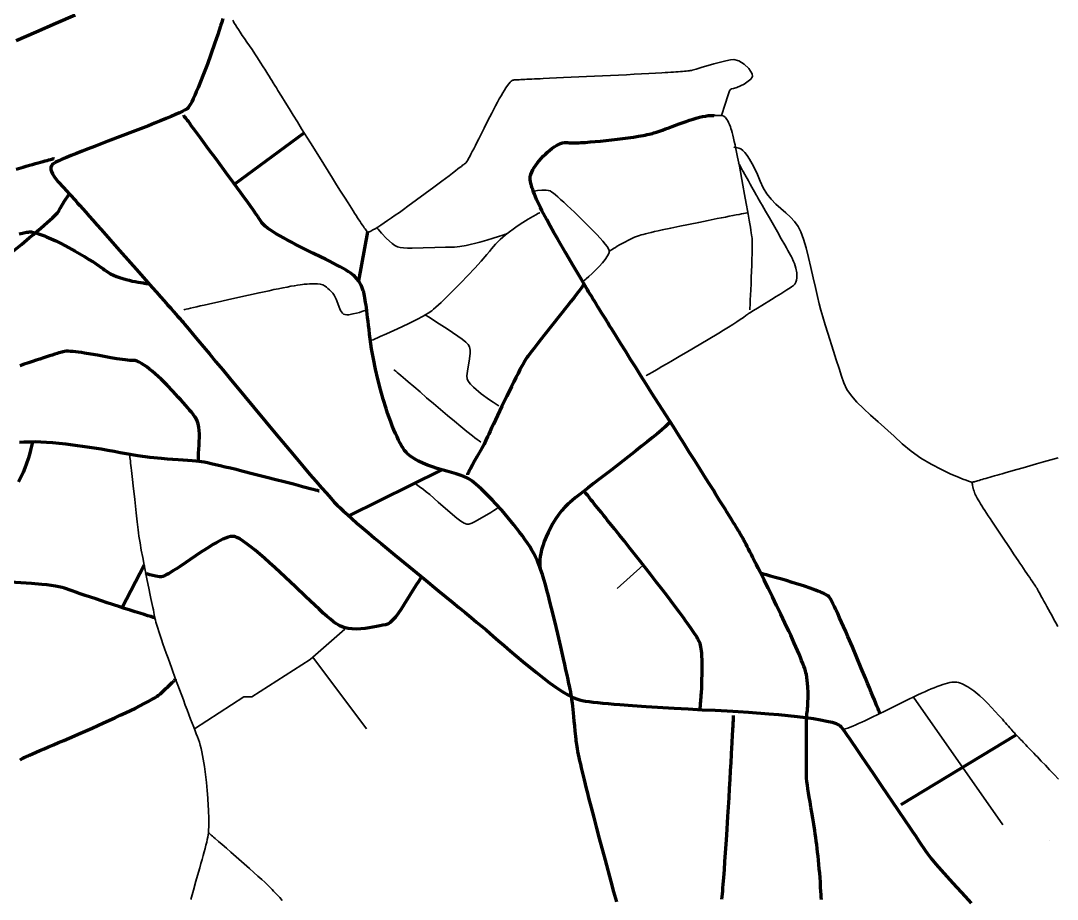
# Model space of a CAD drawing. Header units: inches. Extents: x 23 to 178, y 8 to 179.
# Drawn here: x 52.86 to 74.72, y 132.98 to 151.51 of the extents above; entities that cross this region are included whole.
import ezdxf

# ---------------------------------------------------------------- set-up
doc = ezdxf.new("R2010")
doc.units = ezdxf.units.IN
doc.header["$MEASUREMENT"] = 0
for name, color, linetype in [('Routes 2', 7, 'Continuous'), ('Routes 3', 7, 'Continuous'), ('Routes 4', 7, 'Continuous')]:
    doc.layers.add(name, color=color, linetype=linetype)

msp = doc.modelspace()

# ---------------------------------------------------------------- linework, layer by layer
at = {"layer": 'Routes 2', "color": 7, "lineweight": 106, "true_color": 0xffffff}
for points in [[(52.763, 151.092), (53.181, 151.28), (53.599, 151.463), (54.008, 151.635)], [(57.122, 151.558), (57.1, 151.484), (57.075, 151.403), (57.046, 151.315), (57.016, 151.221), (56.948, 151.021), (56.795, 150.597), (56.715, 150.387), (56.636, 150.19), (56.599, 150.099), (56.562, 150.013), (56.527, 149.934), (56.494, 149.863), (56.464, 149.801), (56.436, 149.749), (56.411, 149.707), (56.389, 149.677), (56.367, 149.656), (56.33, 149.632), (56.276, 149.603), (56.207, 149.57), (56.125, 149.533), (56.03, 149.491), (55.923, 149.447), (55.808, 149.4), (55.683, 149.35), (55.552, 149.298), (55.274, 149.191), (54.694, 148.968), (54.413, 148.86), (54.279, 148.809), (54.152, 148.759), (54.033, 148.712), (53.923, 148.667), (53.824, 148.626), (53.736, 148.589), (53.662, 148.556), (53.602, 148.527), (53.558, 148.503), (53.532, 148.484), (53.508, 148.451), (53.496, 148.415), (53.497, 148.374), (53.509, 148.329), (53.531, 148.281), (53.563, 148.229), (53.602, 148.174), (53.648, 148.116), (53.758, 147.991), (53.884, 147.856), (54.018, 147.712), (54.058, 147.667), (54.108, 147.612), (54.166, 147.547), (54.231, 147.474), (54.304, 147.392), (54.382, 147.304), (54.466, 147.209), (54.555, 147.108), (54.744, 146.894), (54.943, 146.669), (55.347, 146.21), (55.541, 145.989), (55.634, 145.884), (55.722, 145.784), (55.806, 145.689), (55.884, 145.601), (55.956, 145.519), (56.022, 145.446), (56.079, 145.381), (56.128, 145.326), (56.168, 145.282), (56.202, 145.243), (56.225, 145.218), (56.251, 145.187), (56.282, 145.152), (56.316, 145.111), (56.396, 145.016), (56.489, 144.904), (56.595, 144.777), (56.713, 144.636), (56.84, 144.483), (56.975, 144.319), (57.119, 144.147), (57.268, 143.966), (57.58, 143.59), (58.223, 142.816), (58.381, 142.628), (58.534, 142.445), (58.682, 142.269), (58.824, 142.101), (58.959, 141.943), (59.084, 141.797), (59.2, 141.663), (59.304, 141.545), (59.395, 141.442), (59.472, 141.358), (59.505, 141.323), (59.534, 141.293), (59.592, 141.237), (59.663, 141.17), (59.747, 141.094), (59.843, 141.01), (59.949, 140.917), (60.065, 140.818), (60.19, 140.712), (60.322, 140.601), (60.46, 140.485), (60.752, 140.242), (61.057, 139.991), (61.365, 139.737), (61.669, 139.488), (61.961, 139.249), (62.099, 139.136), (62.23, 139.028), (62.355, 138.926), (62.47, 138.83), (62.576, 138.742), (62.671, 138.663), (62.754, 138.593), (62.825, 138.532), (62.936, 138.435), (63.052, 138.333), (63.178, 138.224), (63.448, 137.994), (63.732, 137.763), (63.874, 137.652), (64.013, 137.548), (64.148, 137.452), (64.276, 137.367), (64.395, 137.295), (64.504, 137.239), (64.6, 137.2), (64.645, 137.187), (64.7, 137.175), (64.767, 137.163), (64.845, 137.152), (64.932, 137.14), (65.029, 137.129), (65.134, 137.118), (65.247, 137.108), (65.367, 137.097), (65.493, 137.087), (65.761, 137.067), (66.045, 137.048), (66.639, 137.013), (66.937, 136.997), (67.226, 136.981), (67.503, 136.967), (67.759, 136.953), (67.879, 136.947), (67.991, 136.94), (68.206, 136.927), (68.632, 136.896), (68.839, 136.878), (69.039, 136.859), (69.229, 136.838), (69.409, 136.816), (69.574, 136.792), (69.724, 136.767), (69.856, 136.741), (69.967, 136.714), (70.055, 136.686), (70.09, 136.671), (70.119, 136.657), (70.14, 136.642), (70.155, 136.626), (70.174, 136.601), (70.202, 136.562), (70.238, 136.511), (70.282, 136.447), (70.334, 136.373), (70.392, 136.288), (70.455, 136.195), (70.524, 136.094), (70.598, 135.986), (70.675, 135.872), (70.839, 135.63), (71.01, 135.377), (71.354, 134.869), (71.516, 134.629), (71.593, 134.516), (71.665, 134.41), (71.732, 134.31), (71.794, 134.219), (71.85, 134.136), (71.899, 134.064), (71.941, 134.003), (71.976, 133.952), (72.058, 133.844), (72.155, 133.725), (72.266, 133.597), (72.387, 133.463), (72.514, 133.324), (72.774, 133.041), (72.901, 132.903)], [(67.886, 136.855), (67.886, 136.852), (67.885, 136.842), (67.885, 136.827), (67.884, 136.807), (67.882, 136.78), (67.88, 136.749), (67.879, 136.712), (67.876, 136.671), (67.874, 136.625), (67.871, 136.574), (67.868, 136.519), (67.865, 136.461), (67.862, 136.398), (67.858, 136.331), (67.854, 136.261), (67.85, 136.188), (67.841, 136.032), (67.832, 135.866), (67.822, 135.69), (67.812, 135.507), (67.801, 135.317), (67.789, 135.124), (67.765, 134.729), (67.741, 134.337), (67.728, 134.145), (67.716, 133.958), (67.703, 133.778), (67.691, 133.606), (67.679, 133.444), (67.667, 133.293), (67.661, 133.223), (67.655, 133.156), (67.65, 133.092), (67.644, 133.033), (67.639, 132.977)]]:
    msp.add_lwpolyline(points, dxfattribs=at)
at = {"layer": 'Routes 3', "color": 7, "lineweight": 70, "true_color": 0xffffff}
for points in [[(65.427, 132.926), (65.369, 133.14), (65.31, 133.36), (65.188, 133.81), (65.067, 134.262), (65.007, 134.485), (64.95, 134.704), (64.895, 134.916), (64.842, 135.121), (64.817, 135.22), (64.792, 135.317), (64.769, 135.41), (64.746, 135.501), (64.725, 135.589), (64.705, 135.673), (64.686, 135.754), (64.668, 135.831), (64.651, 135.904), (64.636, 135.973), (64.623, 136.038), (64.61, 136.098), (64.6, 136.153), (64.591, 136.203), (64.584, 136.248), (64.578, 136.288), (64.574, 136.322), (64.571, 136.353), (64.565, 136.414), (64.554, 136.531), (64.543, 136.64), (64.533, 136.74), (64.524, 136.831), (64.515, 136.914), (64.507, 136.988), (64.5, 137.053), (64.494, 137.11), (64.488, 137.157), (64.484, 137.195), (64.481, 137.223), (64.478, 137.242), (64.477, 137.251), (64.477, 137.252), (64.476, 137.255), (64.475, 137.262), (64.473, 137.273), (64.47, 137.288), (64.466, 137.306), (64.461, 137.328), (64.456, 137.354), (64.45, 137.382), (64.443, 137.414), (64.436, 137.449), (64.428, 137.486), (64.419, 137.527), (64.4, 137.615), (64.379, 137.713), (64.356, 137.819), (64.331, 137.933), (64.304, 138.053), (64.276, 138.179), (64.247, 138.309), (64.185, 138.578), (64.12, 138.851), (64.054, 139.122), (64.02, 139.253), (63.987, 139.381), (63.954, 139.504), (63.922, 139.62), (63.89, 139.73), (63.86, 139.832), (63.83, 139.924), (63.815, 139.967), (63.801, 140.007), (63.788, 140.044), (63.774, 140.079), (63.747, 140.141), (63.715, 140.207), (63.679, 140.275), (63.638, 140.346), (63.593, 140.419), (63.544, 140.493), (63.492, 140.569), (63.437, 140.647), (63.379, 140.724), (63.258, 140.881), (63.131, 141.036), (63.001, 141.186), (62.872, 141.329), (62.808, 141.397), (62.745, 141.462), (62.684, 141.524), (62.625, 141.582), (62.568, 141.636), (62.514, 141.686), (62.463, 141.73), (62.415, 141.77), (62.371, 141.805), (62.331, 141.833), (62.296, 141.855), (62.265, 141.871), (62.234, 141.885), (62.2, 141.899), (62.124, 141.926), (62.039, 141.953), (61.946, 141.981), (61.848, 142.009), (61.643, 142.071), (61.54, 142.105), (61.438, 142.141), (61.339, 142.181), (61.246, 142.224), (61.16, 142.272), (61.12, 142.297), (61.083, 142.323), (61.048, 142.351), (61.016, 142.38), (60.986, 142.412), (60.955, 142.45), (60.924, 142.495), (60.892, 142.547), (60.859, 142.604), (60.827, 142.667), (60.794, 142.735), (60.76, 142.808), (60.727, 142.885), (60.694, 142.967), (60.661, 143.053), (60.629, 143.142), (60.596, 143.235), (60.565, 143.331), (60.503, 143.53), (60.444, 143.737), (60.39, 143.949), (60.34, 144.165), (60.296, 144.38), (60.258, 144.594), (60.227, 144.802), (60.215, 144.903), (60.204, 144.999), (60.193, 145.089), (60.183, 145.173), (60.174, 145.251), (60.165, 145.324), (60.157, 145.392), (60.148, 145.455), (60.14, 145.513), (60.132, 145.568), (60.124, 145.618), (60.116, 145.664), (60.108, 145.707), (60.1, 145.747), (60.091, 145.784), (60.082, 145.818), (60.062, 145.879), (60.039, 145.933), (60.013, 145.981), (59.982, 146.026), (59.947, 146.069), (59.906, 146.114), (59.883, 146.137), (59.855, 146.162), (59.819, 146.189), (59.774, 146.219), (59.722, 146.251), (59.662, 146.285), (59.596, 146.321), (59.525, 146.359), (59.449, 146.398), (59.368, 146.439), (59.284, 146.481), (59.198, 146.524), (59.018, 146.612), (58.655, 146.794), (58.567, 146.84), (58.482, 146.885), (58.4, 146.93), (58.322, 146.974), (58.249, 147.017), (58.181, 147.059), (58.119, 147.1), (58.064, 147.14), (58.016, 147.179), (57.977, 147.215), (57.946, 147.25), (57.923, 147.284), (57.909, 147.305), (57.894, 147.328), (57.876, 147.354), (57.856, 147.382), (57.835, 147.413), (57.811, 147.447), (57.786, 147.482), (57.76, 147.52), (57.702, 147.601), (57.639, 147.689), (57.571, 147.783), (57.499, 147.882), (57.424, 147.985), (57.346, 148.092), (57.185, 148.311), (57.022, 148.533), (56.942, 148.642), (56.863, 148.749), (56.787, 148.852), (56.713, 148.952), (56.643, 149.046), (56.578, 149.135), (56.518, 149.216), (56.463, 149.29), (56.438, 149.323), (56.415, 149.355), (56.394, 149.383), (56.374, 149.41), (56.356, 149.433), (56.341, 149.454), (56.328, 149.472), (56.316, 149.487), (56.308, 149.499), (56.301, 149.508), (56.297, 149.513), (56.296, 149.515)], [(69.748, 132.969), (69.742, 133.028), (69.738, 133.085), (69.733, 133.14), (69.727, 133.242), (69.721, 133.342), (69.714, 133.439), (69.707, 133.534), (69.699, 133.626), (69.691, 133.716), (69.682, 133.804), (69.673, 133.89), (69.664, 133.973), (69.655, 134.055), (69.645, 134.134), (69.635, 134.211), (69.625, 134.286), (69.615, 134.359), (69.605, 134.43), (69.584, 134.566), (69.564, 134.694), (69.543, 134.815), (69.524, 134.928), (69.506, 135.034), (69.488, 135.133), (69.473, 135.226), (69.459, 135.312), (69.448, 135.391), (69.439, 135.465), (69.432, 135.533), (69.429, 135.596), (69.429, 135.654), (69.429, 135.718), (69.429, 135.787), (69.429, 135.86), (69.429, 135.937), (69.429, 136.016), (69.429, 136.177), (69.429, 136.335), (69.429, 136.411), (69.429, 136.483), (69.429, 136.551), (69.429, 136.613), (69.429, 136.668), (69.429, 136.716), (69.429, 136.737), (69.429, 136.756), (69.429, 136.772), (69.429, 136.786), (69.429, 136.797), (69.429, 136.805), (69.429, 136.81), (69.429, 136.813), (69.429, 136.816), (69.431, 136.825), (69.433, 136.842), (69.436, 136.864), (69.439, 136.893), (69.443, 136.927), (69.447, 136.965), (69.45, 137.008), (69.454, 137.056), (69.457, 137.107), (69.46, 137.161), (69.461, 137.218), (69.462, 137.277), (69.462, 137.338), (69.457, 137.464), (69.446, 137.593), (69.438, 137.657), (69.427, 137.721), (69.418, 137.757), (69.406, 137.799), (69.391, 137.847), (69.373, 137.899), (69.351, 137.957), (69.327, 138.018), (69.301, 138.084), (69.272, 138.154), (69.241, 138.228), (69.207, 138.304), (69.172, 138.384), (69.135, 138.466), (69.097, 138.55), (69.057, 138.637), (68.974, 138.815), (68.888, 138.997), (68.799, 139.181), (68.71, 139.364), (68.621, 139.545), (68.535, 139.719), (68.492, 139.804), (68.451, 139.886), (68.411, 139.966), (68.373, 140.042), (68.335, 140.116), (68.3, 140.186), (68.266, 140.252), (68.235, 140.313), (68.205, 140.371), (68.178, 140.423), (68.154, 140.471), (68.132, 140.513), (68.113, 140.549), (68.104, 140.567), (68.092, 140.588), (68.078, 140.613), (68.062, 140.64), (68.044, 140.672), (68.024, 140.706), (68.001, 140.743), (67.977, 140.783), (67.951, 140.826), (67.923, 140.872), (67.893, 140.92), (67.862, 140.971), (67.829, 141.025), (67.794, 141.081), (67.758, 141.14), (67.72, 141.2), (67.681, 141.263), (67.64, 141.328), (67.598, 141.395), (67.555, 141.464), (67.511, 141.535), (67.465, 141.608), (67.37, 141.758), (67.272, 141.915), (67.17, 142.077), (67.065, 142.243), (66.957, 142.414), (66.847, 142.588), (66.735, 142.765), (66.621, 142.944), (66.393, 143.305), (66.164, 143.667), (66.051, 143.846), (65.939, 144.023), (65.829, 144.197), (65.721, 144.369), (65.616, 144.536), (65.514, 144.698), (65.415, 144.856), (65.321, 145.007), (65.275, 145.08), (65.231, 145.151), (65.188, 145.221), (65.146, 145.288), (65.105, 145.354), (65.066, 145.418), (65.028, 145.479), (64.992, 145.538), (64.957, 145.595), (64.924, 145.649), (64.893, 145.701), (64.863, 145.75), (64.835, 145.797), (64.809, 145.84), (64.785, 145.881), (64.763, 145.919), (64.683, 146.056), (64.602, 146.195), (64.519, 146.336), (64.35, 146.622), (64.184, 146.907), (64.103, 147.047), (64.026, 147.184), (63.952, 147.317), (63.883, 147.447), (63.851, 147.509), (63.82, 147.57), (63.791, 147.63), (63.763, 147.688), (63.738, 147.744), (63.714, 147.799), (63.692, 147.851), (63.672, 147.902), (63.655, 147.95), (63.64, 147.996), (63.627, 148.04), (63.617, 148.081), (63.61, 148.119), (63.605, 148.155), (63.603, 148.188), (63.605, 148.218), (63.609, 148.245), (63.616, 148.269), (63.636, 148.316), (63.661, 148.364), (63.689, 148.413), (63.722, 148.462), (63.757, 148.512), (63.795, 148.56), (63.836, 148.608), (63.879, 148.654), (63.923, 148.699), (63.969, 148.741), (64.015, 148.781), (64.062, 148.817), (64.109, 148.85), (64.155, 148.878), (64.2, 148.903), (64.244, 148.922), (64.287, 148.936), (64.327, 148.944), (64.365, 148.945), (64.401, 148.941), (64.423, 148.939), (64.449, 148.938), (64.478, 148.937), (64.511, 148.937), (64.546, 148.937), (64.585, 148.938), (64.626, 148.939), (64.67, 148.941), (64.716, 148.944), (64.764, 148.946), (64.866, 148.954), (64.975, 148.962), (65.088, 148.973), (65.205, 148.984), (65.441, 149.011), (65.558, 149.026), (65.672, 149.042), (65.782, 149.058), (65.886, 149.075), (65.936, 149.084), (65.983, 149.093), (66.028, 149.101), (66.071, 149.11), (66.111, 149.119), (66.148, 149.127), (66.182, 149.136), (66.213, 149.145), (66.269, 149.163), (66.329, 149.183), (66.392, 149.206), (66.458, 149.23), (66.527, 149.256), (66.599, 149.282), (66.744, 149.336), (66.892, 149.389), (66.964, 149.413), (67.036, 149.436), (67.105, 149.457), (67.172, 149.475), (67.236, 149.49), (67.297, 149.502), (67.353, 149.51), (67.404, 149.514), (67.451, 149.514), (67.472, 149.511), (67.491, 149.508)], [(57.364, 148.066), (58.836, 149.147)], [(52.766, 148.384), (52.908, 148.425), (52.977, 148.445), (53.043, 148.463), (53.107, 148.481), (53.167, 148.498), (53.225, 148.514), (53.279, 148.529), (53.33, 148.543), (53.376, 148.555), (53.418, 148.567), (53.455, 148.577), (53.488, 148.586), (53.515, 148.593), (53.537, 148.599), (53.553, 148.603), (53.562, 148.606), (53.566, 148.606)], [(52.697, 146.65), (52.875, 146.795), (53.047, 146.937), (53.129, 147.005), (53.208, 147.072), (53.282, 147.136), (53.352, 147.197), (53.416, 147.253), (53.475, 147.306), (53.526, 147.354), (53.57, 147.396), (53.606, 147.432), (53.634, 147.462), (53.652, 147.485), (53.661, 147.501), (53.696, 147.565), (53.778, 147.701), (53.818, 147.762), (53.836, 147.788), (53.851, 147.811), (53.864, 147.831), (53.874, 147.845), (53.88, 147.854), (53.882, 147.857)], [(52.826, 147.019), (52.862, 147.027), (52.895, 147.034), (52.927, 147.039), (52.956, 147.044), (52.983, 147.049), (53.007, 147.052), (53.028, 147.054), (53.047, 147.056), (53.063, 147.056), (53.076, 147.056), (53.103, 147.053), (53.133, 147.048), (53.165, 147.041), (53.2, 147.031), (53.237, 147.02), (53.276, 147.006), (53.317, 146.991), (53.36, 146.975), (53.405, 146.956), (53.451, 146.936), (53.498, 146.915), (53.596, 146.869), (53.698, 146.819), (53.801, 146.765), (54.007, 146.652), (54.108, 146.594), (54.206, 146.536), (54.298, 146.479), (54.385, 146.425), (54.426, 146.398), (54.464, 146.373), (54.501, 146.348), (54.535, 146.324), (54.566, 146.302), (54.595, 146.281), (54.621, 146.261), (54.644, 146.242), (54.696, 146.207), (54.752, 146.176), (54.813, 146.146), (54.877, 146.12), (54.943, 146.095), (55.011, 146.074), (55.079, 146.054), (55.146, 146.037), (55.212, 146.022), (55.275, 146.009), (55.334, 145.998), (55.389, 145.989), (55.438, 145.981), (55.46, 145.978), (55.48, 145.975), (55.498, 145.972), (55.515, 145.97), (55.529, 145.969), (55.541, 145.967), (55.55, 145.966), (55.557, 145.965), (55.561, 145.965), (55.563, 145.965)], [(60.172, 147.056), (59.981, 146.027)], [(64.744, 145.952), (64.742, 145.949), (64.737, 145.943), (64.728, 145.932), (64.716, 145.917), (64.684, 145.875), (64.641, 145.82), (64.588, 145.754), (64.527, 145.676), (64.46, 145.59), (64.387, 145.497), (64.229, 145.297), (64.065, 145.088), (63.905, 144.884), (63.83, 144.787), (63.76, 144.698), (63.696, 144.615), (63.639, 144.543), (63.591, 144.481), (63.553, 144.432), (63.539, 144.413), (63.527, 144.398), (63.509, 144.373), (63.486, 144.335), (63.458, 144.285), (63.424, 144.224), (63.387, 144.153), (63.346, 144.073), (63.302, 143.986), (63.255, 143.893), (63.207, 143.795), (63.107, 143.592), (63.007, 143.385), (62.912, 143.186), (62.868, 143.093), (62.827, 143.006), (62.79, 142.926), (62.756, 142.854), (62.728, 142.793), (62.705, 142.742), (62.67, 142.666), (62.629, 142.584), (62.582, 142.496), (62.48, 142.314), (62.43, 142.226), (62.384, 142.144), (62.343, 142.071), (62.31, 142.01), (62.298, 141.984), (62.288, 141.963), (62.282, 141.947), (62.279, 141.935)], [(56.607, 142.217), (56.611, 142.388), (56.62, 142.557), (56.624, 142.638), (56.626, 142.718), (56.626, 142.796), (56.622, 142.87), (56.613, 142.942), (56.598, 143.01), (56.577, 143.073), (56.549, 143.133), (56.532, 143.16), (56.512, 143.188), (56.487, 143.22), (56.457, 143.258), (56.421, 143.301), (56.381, 143.349), (56.336, 143.401), (56.288, 143.456), (56.237, 143.515), (56.182, 143.575), (56.066, 143.7), (55.944, 143.826), (55.819, 143.949), (55.757, 144.008), (55.695, 144.064), (55.634, 144.117), (55.574, 144.166), (55.517, 144.21), (55.462, 144.249), (55.409, 144.283), (55.36, 144.31), (55.314, 144.33), (55.273, 144.343), (55.236, 144.347), (55.2, 144.346), (55.159, 144.348), (55.113, 144.351), (55.063, 144.357), (55.008, 144.364), (54.95, 144.372), (54.888, 144.382), (54.758, 144.404), (54.62, 144.429), (54.48, 144.455), (54.34, 144.48), (54.204, 144.503), (54.14, 144.513), (54.077, 144.521), (54.018, 144.528), (53.962, 144.534), (53.91, 144.538), (53.862, 144.539), (53.819, 144.539), (53.782, 144.536), (53.75, 144.53), (53.728, 144.524), (53.7, 144.516), (53.666, 144.506), (53.625, 144.493), (53.578, 144.478), (53.525, 144.461), (53.467, 144.443), (53.404, 144.422), (53.336, 144.4), (53.263, 144.376), (53.187, 144.35), (53.106, 144.323), (53.021, 144.295), (52.934, 144.265), (52.843, 144.234)], [(66.555, 143.049), (66.508, 143.002), (66.446, 142.944), (66.37, 142.877), (66.28, 142.801), (66.18, 142.718), (66.07, 142.63), (65.953, 142.536), (65.83, 142.439), (65.572, 142.237), (65.31, 142.035), (65.057, 141.84), (64.938, 141.748), (64.826, 141.662), (64.724, 141.583), (64.632, 141.511), (64.553, 141.448), (64.487, 141.395), (64.437, 141.353), (64.4, 141.32), (64.331, 141.25), (64.264, 141.172), (64.2, 141.089), (64.139, 141), (64.082, 140.908), (63.981, 140.719), (63.938, 140.624), (63.9, 140.531), (63.869, 140.44), (63.844, 140.354), (63.825, 140.278), (63.813, 140.21), (63.806, 140.15), (63.803, 140.1), (63.803, 140.057), (63.805, 140.023), (63.809, 139.997), (63.812, 139.978), (63.815, 139.967), (63.817, 139.964)], [(53.107, 142.626), (53.089, 142.54), (53.068, 142.451), (53.044, 142.36), (53.016, 142.268), (52.984, 142.174), (52.948, 142.078), (52.908, 141.982), (52.864, 141.883), (52.815, 141.784)], [(59.147, 141.593), (59.144, 141.593), (59.138, 141.595), (59.129, 141.598), (59.115, 141.601), (59.077, 141.611), (59.026, 141.625), (58.962, 141.642), (58.888, 141.662), (58.803, 141.684), (58.71, 141.708), (58.608, 141.735), (58.5, 141.763), (58.386, 141.793), (58.268, 141.824), (58.021, 141.887), (57.769, 141.951), (57.519, 142.014), (57.399, 142.044), (57.282, 142.072), (57.17, 142.099), (57.065, 142.124), (56.967, 142.146), (56.877, 142.167), (56.796, 142.184), (56.726, 142.198), (56.668, 142.208), (56.622, 142.215), (56.552, 142.222), (56.473, 142.228), (56.383, 142.234), (56.286, 142.241), (56.18, 142.249), (56.068, 142.257), (55.952, 142.266), (55.83, 142.277), (55.58, 142.303), (55.327, 142.335), (55.079, 142.376), (54.958, 142.4), (54.83, 142.424), (54.694, 142.449), (54.552, 142.473), (54.257, 142.521), (53.958, 142.563), (53.812, 142.581), (53.669, 142.596), (53.533, 142.609), (53.403, 142.619), (53.283, 142.625), (53.173, 142.627), (53.072, 142.625), (53.006, 142.623), (52.927, 142.62), (52.835, 142.617)], [(59.777, 141.068), (61.741, 142.041)], [(67.185, 136.983), (67.185, 136.986), (67.186, 136.995), (67.187, 137.01), (67.189, 137.029), (67.191, 137.054), (67.194, 137.083), (67.197, 137.116), (67.2, 137.153), (67.203, 137.194), (67.206, 137.238), (67.21, 137.285), (67.213, 137.334), (67.22, 137.44), (67.225, 137.552), (67.232, 137.786), (67.232, 137.903), (67.23, 138.015), (67.225, 138.122), (67.221, 138.172), (67.216, 138.219), (67.21, 138.264), (67.202, 138.305), (67.194, 138.343), (67.185, 138.377), (67.178, 138.394), (67.168, 138.416), (67.155, 138.441), (67.139, 138.469), (67.121, 138.5), (67.099, 138.535), (67.075, 138.572), (67.049, 138.613), (67.02, 138.656), (66.988, 138.701), (66.955, 138.75), (66.919, 138.8), (66.881, 138.853), (66.841, 138.908), (66.8, 138.964), (66.757, 139.023), (66.666, 139.145), (66.569, 139.274), (66.468, 139.407), (66.363, 139.544), (66.255, 139.684), (66.144, 139.826), (65.92, 140.113), (65.698, 140.395), (65.589, 140.532), (65.483, 140.665), (65.381, 140.793), (65.283, 140.916), (65.236, 140.974), (65.19, 141.031), (65.147, 141.086), (65.104, 141.138), (65.064, 141.189), (65.025, 141.237), (64.988, 141.282), (64.954, 141.325), (64.921, 141.366), (64.891, 141.403), (64.863, 141.437), (64.838, 141.469), (64.815, 141.497), (64.795, 141.522), (64.778, 141.543), (64.763, 141.561), (64.752, 141.575), (64.744, 141.585), (64.739, 141.591), (64.737, 141.593)], [(61.309, 139.783), (61.251, 139.694), (61.191, 139.598), (61.067, 139.395), (60.941, 139.193), (60.879, 139.098), (60.818, 139.011), (60.759, 138.933), (60.702, 138.868), (60.647, 138.818), (60.621, 138.8), (60.596, 138.786), (60.572, 138.777), (60.548, 138.772), (60.495, 138.763), (60.433, 138.749), (60.363, 138.734), (60.287, 138.718), (60.206, 138.704), (60.12, 138.691), (60.032, 138.683), (59.942, 138.679), (59.851, 138.683), (59.762, 138.695), (59.674, 138.716), (59.59, 138.748), (59.55, 138.769), (59.506, 138.797), (59.453, 138.836), (59.39, 138.887), (59.319, 138.949), (59.24, 139.019), (59.154, 139.098), (59.062, 139.183), (58.965, 139.274), (58.864, 139.371), (58.652, 139.572), (58.433, 139.779), (58.214, 139.983), (58.107, 140.08), (58.002, 140.173), (57.901, 140.261), (57.805, 140.343), (57.713, 140.416), (57.628, 140.482), (57.55, 140.537), (57.479, 140.581), (57.417, 140.613), (57.39, 140.624), (57.365, 140.632), (57.343, 140.636), (57.323, 140.636), (57.28, 140.631), (57.232, 140.619), (57.179, 140.6), (57.121, 140.575), (57.059, 140.545), (56.994, 140.51), (56.926, 140.471), (56.783, 140.383), (56.635, 140.287), (56.343, 140.088), (56.207, 139.996), (56.143, 139.953), (56.083, 139.914), (56.027, 139.878), (55.975, 139.848), (55.929, 139.822), (55.889, 139.803), (55.856, 139.79), (55.829, 139.784), (55.788, 139.785), (55.711, 139.795), (55.642, 139.809), (55.583, 139.825), (55.537, 139.839), (55.52, 139.846), (55.507, 139.85), (55.499, 139.853), (55.497, 139.855)], [(55.462, 140.031), (54.996, 139.136)], [(70.977, 136.899), (70.977, 136.9), (70.975, 136.905), (70.967, 136.925), (70.954, 136.956), (70.937, 136.999), (70.915, 137.052), (70.89, 137.114), (70.861, 137.185), (70.829, 137.264), (70.794, 137.35), (70.756, 137.443), (70.716, 137.54), (70.673, 137.642), (70.584, 137.857), (70.491, 138.08), (70.396, 138.304), (70.302, 138.524), (70.256, 138.629), (70.212, 138.732), (70.169, 138.829), (70.127, 138.921), (70.088, 139.007), (70.051, 139.086), (70.017, 139.157), (69.986, 139.22), (69.958, 139.273), (69.935, 139.316), (69.915, 139.347), (69.899, 139.366), (69.883, 139.38), (69.86, 139.395), (69.831, 139.411), (69.797, 139.428), (69.758, 139.446), (69.715, 139.464), (69.667, 139.483), (69.616, 139.502), (69.504, 139.542), (69.384, 139.583), (69.13, 139.663), (69.004, 139.702), (68.883, 139.737), (68.771, 139.77), (68.719, 139.785), (68.671, 139.798), (68.627, 139.811), (68.587, 139.822), (68.552, 139.831), (68.523, 139.839), (68.499, 139.846), (68.482, 139.851), (68.471, 139.854), (68.467, 139.855)], [(55.689, 138.915), (55.687, 138.916), (55.679, 138.918), (55.649, 138.928), (55.602, 138.943), (55.539, 138.963), (55.462, 138.987), (55.372, 139.015), (55.273, 139.047), (55.165, 139.082), (55.05, 139.118), (54.931, 139.157), (54.685, 139.236), (54.442, 139.316), (54.327, 139.354), (54.217, 139.391), (54.115, 139.426), (54.024, 139.457), (53.944, 139.486), (53.877, 139.51), (53.826, 139.53), (53.785, 139.546), (53.731, 139.561), (53.665, 139.575), (53.589, 139.589), (53.502, 139.601), (53.407, 139.613), (53.306, 139.624), (53.089, 139.642), (52.862, 139.657), (52.638, 139.667)], [(52.845, 135.925), (52.879, 135.945), (52.909, 135.961), (52.925, 135.969), (52.943, 135.977), (52.965, 135.987), (52.988, 135.998), (53.015, 136.01), (53.044, 136.023), (53.108, 136.051), (53.182, 136.083), (53.264, 136.118), (53.353, 136.156), (53.448, 136.197), (53.55, 136.241), (53.656, 136.286), (53.767, 136.334), (53.882, 136.383), (54.119, 136.486), (54.363, 136.593), (54.606, 136.701), (54.844, 136.808), (54.959, 136.862), (55.07, 136.914), (55.177, 136.965), (55.278, 137.014), (55.374, 137.062), (55.463, 137.109), (55.545, 137.153), (55.619, 137.194), (55.684, 137.233), (55.714, 137.251), (55.74, 137.269), (55.764, 137.286), (55.785, 137.301), (55.804, 137.317), (55.82, 137.331), (55.874, 137.382), (55.921, 137.427), (55.962, 137.466), (55.997, 137.5), (56.026, 137.528), (56.051, 137.552), (56.071, 137.571), (56.088, 137.587), (56.1, 137.599), (56.11, 137.608), (56.116, 137.614), (56.121, 137.619), (56.125, 137.623), (56.126, 137.623)], [(71.423, 134.983), (73.85, 136.45)]]:
    msp.add_lwpolyline(points, dxfattribs=at)
at = {"layer": 'Routes 3', "color": 7, "lineweight": 35, "true_color": 0xffffff}
msp.add_lwpolyline([(63.803, 147.465), (63.798, 147.462), (63.785, 147.455), (63.763, 147.443), (63.735, 147.427), (63.658, 147.384), (63.561, 147.326), (63.449, 147.256), (63.328, 147.177), (63.083, 146.996), (62.97, 146.898), (62.871, 146.799), (62.789, 146.698), (62.743, 146.642), (62.691, 146.58), (62.572, 146.444), (62.438, 146.296), (62.143, 145.986), (61.995, 145.836), (61.853, 145.696), (61.724, 145.572), (61.666, 145.518), (61.613, 145.47), (61.566, 145.429), (61.526, 145.396), (61.452, 145.343), (61.402, 145.313), (61.344, 145.281), (61.209, 145.21), (61.056, 145.134), (60.893, 145.056), (60.729, 144.981), (60.575, 144.911), (60.439, 144.85), (60.381, 144.824), (60.331, 144.802), (60.29, 144.784), (60.259, 144.771), (60.24, 144.763), (60.233, 144.76)], dxfattribs=at)
at = {"layer": 'Routes 4', "color": 7, "lineweight": 35, "true_color": 0xffffff}
for points in [[(67.637, 149.514), (67.717, 149.749), (67.768, 149.925), (67.806, 150.034), (67.826, 150.062), (67.851, 150.072), (67.893, 150.08), (67.958, 150.101), (68.118, 150.175), (68.253, 150.278), (68.287, 150.335), (68.286, 150.392), (68.216, 150.502), (68.114, 150.599), (67.999, 150.667), (67.895, 150.693), (67.83, 150.685), (67.731, 150.666), (67.476, 150.601), (67.211, 150.526), (67.102, 150.493), (67.021, 150.467), (67.01, 150.464), (66.995, 150.462), (66.976, 150.459), (66.952, 150.456), (66.924, 150.453), (66.892, 150.449), (66.856, 150.446), (66.816, 150.443), (66.773, 150.439), (66.726, 150.436), (66.676, 150.432), (66.623, 150.429), (66.567, 150.425), (66.508, 150.421), (66.446, 150.417), (66.382, 150.414), (66.246, 150.406), (66.102, 150.398), (65.951, 150.39), (65.794, 150.382), (65.632, 150.374), (65.467, 150.366), (65.13, 150.349), (64.793, 150.334), (64.627, 150.326), (64.465, 150.319), (64.308, 150.312), (64.157, 150.305), (64.013, 150.299), (63.877, 150.292), (63.813, 150.289), (63.751, 150.287), (63.692, 150.284), (63.636, 150.281), (63.583, 150.279), (63.533, 150.276), (63.486, 150.274), (63.443, 150.272), (63.403, 150.27), (63.367, 150.268), (63.335, 150.266), (63.307, 150.265), (63.283, 150.263), (63.264, 150.262), (63.249, 150.261), (63.239, 150.26), (63.221, 150.254), (63.201, 150.238), (63.177, 150.214), (63.151, 150.183), (63.123, 150.144), (63.092, 150.098), (63.059, 150.046), (63.025, 149.989), (62.989, 149.927), (62.951, 149.861), (62.913, 149.791), (62.874, 149.718), (62.793, 149.565), (62.712, 149.407), (62.631, 149.247), (62.554, 149.092), (62.516, 149.018), (62.48, 148.946), (62.446, 148.877), (62.413, 148.813), (62.382, 148.753), (62.354, 148.698), (62.328, 148.649), (62.304, 148.607), (62.284, 148.571), (62.266, 148.542), (62.252, 148.522), (62.242, 148.51), (62.236, 148.506), (62.228, 148.499), (62.217, 148.491), (62.204, 148.481), (62.188, 148.469), (62.171, 148.456), (62.151, 148.44), (62.129, 148.424), (62.08, 148.386), (62.024, 148.343), (61.961, 148.295), (61.892, 148.243), (61.818, 148.187), (61.739, 148.127), (61.656, 148.065), (61.57, 148.001), (61.391, 147.868), (61.207, 147.732), (61.022, 147.598), (60.932, 147.532), (60.843, 147.469), (60.757, 147.409), (60.675, 147.351), (60.596, 147.297), (60.522, 147.247), (60.453, 147.201), (60.39, 147.161), (60.333, 147.126), (60.284, 147.098), (60.262, 147.086), (60.243, 147.076), (60.225, 147.068), (60.21, 147.062), (60.197, 147.057), (60.186, 147.055), (60.178, 147.054), (60.172, 147.056), (60.166, 147.061), (60.158, 147.07), (60.148, 147.083), (60.135, 147.1), (60.12, 147.12), (60.103, 147.145), (60.084, 147.172), (60.063, 147.203), (60.041, 147.237), (60.016, 147.274), (59.989, 147.314), (59.961, 147.357), (59.932, 147.403), (59.9, 147.451), (59.867, 147.502), (59.833, 147.556), (59.761, 147.669), (59.684, 147.79), (59.603, 147.918), (59.518, 148.052), (59.431, 148.192), (59.341, 148.336), (59.249, 148.483), (59.156, 148.632), (58.968, 148.933), (58.783, 149.232), (58.692, 149.378), (58.604, 149.521), (58.518, 149.659), (58.436, 149.792), (58.358, 149.918), (58.284, 150.037), (58.25, 150.094), (58.216, 150.148), (58.184, 150.2), (58.153, 150.249), (58.124, 150.296), (58.097, 150.34), (58.071, 150.382), (58.047, 150.42), (58.025, 150.456), (58.005, 150.488), (57.987, 150.517), (57.971, 150.542), (57.911, 150.636), (57.851, 150.728), (57.793, 150.817), (57.736, 150.902), (57.68, 150.984), (57.628, 151.061), (57.578, 151.135), (57.531, 151.203), (57.488, 151.267), (57.449, 151.325), (57.415, 151.377), (57.386, 151.423), (57.363, 151.463), (57.345, 151.496), (57.339, 151.51), (57.335, 151.521)], [(68.234, 145.413), (68.234, 145.417), (68.235, 145.428), (68.236, 145.446), (68.237, 145.47), (68.238, 145.5), (68.24, 145.536), (68.244, 145.622), (68.248, 145.724), (68.253, 145.839), (68.259, 145.964), (68.264, 146.094), (68.274, 146.356), (68.278, 146.481), (68.282, 146.598), (68.284, 146.702), (68.285, 146.789), (68.286, 146.826), (68.285, 146.857), (68.285, 146.883), (68.283, 146.902), (68.281, 146.923), (68.277, 146.953), (68.271, 146.993), (68.264, 147.041), (68.255, 147.097), (68.245, 147.16), (68.233, 147.229), (68.221, 147.305), (68.192, 147.471), (68.16, 147.654), (68.125, 147.847), (68.089, 148.047), (68.013, 148.446), (67.975, 148.635), (67.939, 148.81), (67.922, 148.891), (67.905, 148.966), (67.889, 149.036), (67.874, 149.099), (67.86, 149.154), (67.847, 149.202), (67.835, 149.242), (67.825, 149.272), (67.805, 149.321), (67.787, 149.362), (67.769, 149.397), (67.752, 149.427), (67.718, 149.47), (67.685, 149.497), (67.652, 149.511), (67.616, 149.516), (67.536, 149.515), (67.496, 149.514), (67.466, 149.514), (67.445, 149.514), (67.431, 149.514), (67.418, 149.514), (67.416, 149.514)], [(72.919, 141.775), (72.91, 141.778), (72.885, 141.786), (72.846, 141.801), (72.793, 141.82), (72.727, 141.846), (72.652, 141.876), (72.567, 141.911), (72.475, 141.951), (72.273, 142.046), (72.058, 142.158), (71.841, 142.286), (71.633, 142.43), (71.447, 142.588), (71.279, 142.751), (70.941, 143.053), (70.78, 143.194), (70.629, 143.332), (70.494, 143.467), (70.376, 143.6), (70.282, 143.734), (70.215, 143.871), (70.168, 144.015), (70.115, 144.179), (70.058, 144.358), (69.997, 144.545), (69.877, 144.922), (69.821, 145.1), (69.771, 145.264), (69.73, 145.408), (69.696, 145.538), (69.658, 145.698), (69.617, 145.886), (69.572, 146.091), (69.523, 146.306), (69.472, 146.519), (69.42, 146.721), (69.365, 146.904), (69.338, 146.985), (69.31, 147.057), (69.253, 147.174), (69.179, 147.276), (69.092, 147.37), (68.994, 147.461), (68.786, 147.646), (68.685, 147.748), (68.593, 147.86), (68.513, 147.986), (68.45, 148.129), (68.393, 148.266), (68.337, 148.388), (68.282, 148.496), (68.229, 148.589), (68.178, 148.667), (68.129, 148.729), (68.084, 148.776), (68.041, 148.807), (68.003, 148.822), (67.971, 148.83), (67.927, 148.841), (67.905, 148.847), (67.895, 148.849)], [(66.047, 144.023), (66.049, 144.024), (66.055, 144.028), (66.065, 144.033), (66.078, 144.041), (66.115, 144.063), (66.166, 144.091), (66.228, 144.127), (66.3, 144.169), (66.382, 144.217), (66.473, 144.269), (66.57, 144.326), (66.674, 144.386), (66.782, 144.449), (66.894, 144.515), (67.355, 144.788), (67.577, 144.923), (67.681, 144.987), (67.781, 145.048), (67.873, 145.107), (67.958, 145.161), (68.033, 145.21), (68.098, 145.254), (68.151, 145.292), (68.174, 145.309), (68.178, 145.312), (68.178, 145.312), (68.179, 145.313), (68.188, 145.319), (68.202, 145.328), (68.223, 145.341), (68.249, 145.357), (68.279, 145.376), (68.314, 145.398), (68.395, 145.448), (68.487, 145.505), (68.688, 145.631), (68.79, 145.694), (68.887, 145.755), (68.975, 145.81), (69.015, 145.835), (69.051, 145.858), (69.083, 145.879), (69.111, 145.897), (69.152, 145.925), (69.183, 145.958), (69.205, 145.997), (69.219, 146.041), (69.226, 146.089), (69.226, 146.139), (69.222, 146.191), (69.202, 146.294), (69.173, 146.389), (69.157, 146.43), (69.143, 146.466), (69.136, 146.482), (69.125, 146.503), (69.11, 146.532), (69.09, 146.57), (69.066, 146.614), (69.038, 146.665), (69.006, 146.721), (68.972, 146.782), (68.897, 146.915), (68.815, 147.058), (68.646, 147.354), (68.565, 147.494), (68.528, 147.56), (68.492, 147.621), (68.459, 147.679), (68.43, 147.73), (68.404, 147.776), (68.381, 147.815), (68.364, 147.846), (68.351, 147.869), (68.331, 147.904), (68.306, 147.949), (68.275, 148.004), (68.241, 148.066), (68.204, 148.132), (68.129, 148.267), (68.094, 148.331), (68.062, 148.389), (68.034, 148.438), (68.013, 148.477), (68.005, 148.491), (67.999, 148.502), (67.995, 148.508), (67.994, 148.51)], [(64.737, 146.027), (64.74, 146.03), (64.75, 146.038), (64.766, 146.052), (64.786, 146.07), (64.84, 146.118), (64.906, 146.179), (65.054, 146.325), (65.125, 146.403), (65.187, 146.479), (65.236, 146.551), (65.265, 146.613), (65.27, 146.64), (65.268, 146.666), (65.251, 146.702), (65.223, 146.748), (65.183, 146.801), (65.133, 146.862), (65.075, 146.928), (65.01, 147), (64.862, 147.154), (64.702, 147.313), (64.538, 147.471), (64.381, 147.617), (64.309, 147.683), (64.243, 147.743), (64.184, 147.795), (64.133, 147.84), (64.092, 147.874), (64.061, 147.899), (64.025, 147.921), (63.985, 147.933), (63.941, 147.94), (63.847, 147.94), (63.76, 147.928), (63.724, 147.921), (63.695, 147.915), (63.677, 147.91), (63.67, 147.908)], [(68.193, 147.465), (68.188, 147.463), (68.171, 147.46), (68.144, 147.455), (68.107, 147.448), (68.061, 147.439), (68.007, 147.428), (67.945, 147.416), (67.876, 147.402), (67.801, 147.388), (67.721, 147.372), (67.635, 147.355), (67.545, 147.337), (67.356, 147.299), (67.158, 147.259), (66.757, 147.177), (66.565, 147.137), (66.386, 147.098), (66.303, 147.08), (66.226, 147.063), (66.154, 147.047), (66.09, 147.031), (66.032, 147.017), (65.983, 147.005), (65.942, 146.994), (65.91, 146.984), (65.802, 146.944), (65.691, 146.893), (65.584, 146.837), (65.485, 146.782), (65.44, 146.755), (65.399, 146.73), (65.362, 146.707), (65.331, 146.687), (65.306, 146.671), (65.287, 146.658), (65.275, 146.651), (65.271, 146.648)], [(60.37, 147.149), (60.377, 147.139), (60.397, 147.114), (60.429, 147.076), (60.47, 147.028), (60.572, 146.919), (60.689, 146.815), (60.748, 146.774), (60.804, 146.744), (60.858, 146.729), (60.928, 146.721), (61.015, 146.717), (61.117, 146.717), (61.348, 146.722), (61.591, 146.73), (61.816, 146.735), (62.003, 146.733), (62.116, 146.747), (62.249, 146.771), (62.54, 146.843), (62.685, 146.884), (62.819, 146.924), (62.936, 146.961), (63.029, 146.991), (63.064, 147.002), (63.09, 147.011), (63.106, 147.016), (63.112, 147.018)], [(56.296, 145.413), (56.302, 145.415), (56.321, 145.419), (56.351, 145.426), (56.391, 145.435), (56.442, 145.447), (56.501, 145.461), (56.57, 145.477), (56.645, 145.495), (56.728, 145.514), (56.817, 145.534), (56.911, 145.556), (57.01, 145.579), (57.22, 145.626), (57.439, 145.675), (57.884, 145.773), (58.097, 145.818), (58.199, 145.84), (58.296, 145.86), (58.389, 145.878), (58.476, 145.895), (58.556, 145.91), (58.63, 145.923), (58.695, 145.934), (58.752, 145.943), (58.799, 145.948), (58.836, 145.952), (58.896, 145.955), (58.95, 145.959), (58.998, 145.962), (59.04, 145.964), (59.079, 145.965), (59.114, 145.964), (59.174, 145.958), (59.229, 145.941), (59.281, 145.911), (59.309, 145.89), (59.338, 145.865), (59.37, 145.836), (59.404, 145.801), (59.438, 145.763), (59.466, 145.722), (59.51, 145.636), (59.543, 145.55), (59.572, 145.468), (59.603, 145.398), (59.622, 145.369), (59.644, 145.345), (59.669, 145.326), (59.699, 145.314), (59.735, 145.309), (59.777, 145.312), (59.863, 145.327), (59.938, 145.344), (60.002, 145.36), (60.054, 145.377), (60.095, 145.391), (60.125, 145.403), (60.142, 145.41), (60.148, 145.413)], [(62.942, 143.388), (62.927, 143.398), (62.886, 143.424), (62.824, 143.465), (62.747, 143.517), (62.572, 143.643), (62.407, 143.781), (62.342, 143.847), (62.296, 143.908), (62.275, 143.961), (62.269, 144.021), (62.285, 144.167), (62.316, 144.331), (62.337, 144.492), (62.335, 144.565), (62.321, 144.631), (62.293, 144.685), (62.244, 144.733), (62.169, 144.792), (62.075, 144.861), (61.853, 145.011), (61.63, 145.155), (61.534, 145.215), (61.458, 145.263), (61.407, 145.294), (61.394, 145.303), (61.389, 145.306)], [(62.561, 142.626), (62.524, 142.651), (62.482, 142.682), (62.435, 142.717), (62.384, 142.756), (62.269, 142.846), (62.142, 142.95), (62.005, 143.063), (61.861, 143.184), (61.565, 143.436), (61.419, 143.561), (61.279, 143.682), (61.147, 143.795), (61.027, 143.898), (60.973, 143.945), (60.922, 143.988), (60.876, 144.027), (60.835, 144.062), (60.799, 144.092), (60.769, 144.117), (60.745, 144.137), (60.727, 144.15)], [(56.447, 132.974), (56.501, 133.172), (56.555, 133.367), (56.609, 133.557), (56.635, 133.648), (56.66, 133.736), (56.684, 133.822), (56.706, 133.903), (56.728, 133.981), (56.747, 134.054), (56.765, 134.123), (56.78, 134.186), (56.793, 134.243), (56.804, 134.295), (56.812, 134.34), (56.817, 134.378), (56.82, 134.413), (56.822, 134.453), (56.824, 134.5), (56.825, 134.552), (56.825, 134.608), (56.824, 134.67), (56.823, 134.735), (56.821, 134.804), (56.818, 134.877), (56.815, 134.952), (56.806, 135.111), (56.793, 135.276), (56.777, 135.444), (56.758, 135.614), (56.735, 135.78), (56.709, 135.94), (56.694, 136.017), (56.678, 136.091), (56.662, 136.162), (56.644, 136.23), (56.626, 136.293), (56.606, 136.352), (56.585, 136.407), (56.562, 136.468), (56.535, 136.537), (56.506, 136.613), (56.474, 136.696), (56.441, 136.784), (56.405, 136.878), (56.367, 136.977), (56.329, 137.079), (56.289, 137.185), (56.207, 137.403), (56.124, 137.627), (56.043, 137.849), (55.965, 138.066), (55.927, 138.171), (55.892, 138.272), (55.858, 138.369), (55.826, 138.461), (55.797, 138.547), (55.771, 138.627), (55.748, 138.701), (55.728, 138.766), (55.711, 138.824), (55.699, 138.872), (55.694, 138.893), (55.69, 138.911), (55.683, 138.946), (55.676, 138.987), (55.666, 139.033), (55.656, 139.084), (55.645, 139.139), (55.632, 139.199), (55.619, 139.262), (55.605, 139.329), (55.591, 139.399), (55.56, 139.547), (55.528, 139.702), (55.463, 140.026), (55.431, 140.188), (55.402, 140.347), (55.375, 140.499), (55.363, 140.572), (55.352, 140.641), (55.342, 140.708), (55.333, 140.772), (55.326, 140.831), (55.32, 140.887), (55.313, 140.945), (55.307, 141.007), (55.292, 141.136), (55.277, 141.274), (55.262, 141.415), (55.23, 141.699), (55.215, 141.835), (55.201, 141.963), (55.194, 142.022), (55.188, 142.079), (55.182, 142.132), (55.176, 142.181), (55.171, 142.226), (55.167, 142.266), (55.163, 142.301), (55.159, 142.331), (55.157, 142.355), (55.155, 142.372), (55.153, 142.383), (55.153, 142.386)], [(74.733, 142.293), (74.579, 142.249), (74.429, 142.206), (74.281, 142.164), (74.137, 142.123), (73.998, 142.083), (73.865, 142.045), (73.737, 142.009), (73.616, 141.974), (73.558, 141.957), (73.502, 141.941), (73.448, 141.926), (73.396, 141.911), (73.347, 141.897), (73.299, 141.883), (73.254, 141.871), (73.212, 141.858), (73.171, 141.847), (73.134, 141.836), (73.099, 141.826), (73.067, 141.817), (73.038, 141.809), (73.012, 141.801), (72.989, 141.795), (72.969, 141.789), (72.952, 141.784), (72.939, 141.78), (72.929, 141.778), (72.922, 141.776), (72.919, 141.775), (72.919, 141.775), (72.919, 141.774), (72.92, 141.772), (72.92, 141.767), (72.923, 141.753), (72.927, 141.733), (72.933, 141.709), (72.939, 141.681), (72.954, 141.62), (72.963, 141.59), (72.972, 141.561), (72.981, 141.536), (72.983, 141.53), (72.984, 141.529), (72.985, 141.526), (72.989, 141.517), (73, 141.496), (73.014, 141.47), (73.031, 141.44), (73.051, 141.405), (73.074, 141.367), (73.1, 141.325), (73.128, 141.28), (73.158, 141.232), (73.191, 141.181), (73.225, 141.128), (73.261, 141.072), (73.299, 141.014), (73.338, 140.954), (73.378, 140.893), (73.462, 140.767), (73.548, 140.637), (73.722, 140.377), (73.808, 140.249), (73.89, 140.127), (73.93, 140.068), (73.969, 140.012), (74.006, 139.957), (74.041, 139.905), (74.075, 139.856), (74.106, 139.809), (74.136, 139.766), (74.163, 139.726), (74.187, 139.69), (74.209, 139.658), (74.228, 139.631), (74.244, 139.607), (74.257, 139.589), (74.266, 139.575), (74.272, 139.567), (74.274, 139.564), (74.274, 139.563), (74.276, 139.561), (74.281, 139.551), (74.29, 139.535), (74.302, 139.513), (74.318, 139.485), (74.336, 139.452), (74.357, 139.414), (74.381, 139.371), (74.408, 139.324), (74.436, 139.272), (74.467, 139.216), (74.5, 139.156), (74.534, 139.093), (74.571, 139.027), (74.609, 138.958), (74.648, 138.886), (74.688, 138.811), (74.729, 138.735)], [(62.942, 141.252), (62.929, 141.243), (62.893, 141.219), (62.839, 141.182), (62.77, 141.138), (62.442, 140.947), (62.37, 140.914), (62.31, 140.895), (62.265, 140.892), (62.209, 140.914), (62.138, 140.958), (62.054, 141.02), (61.864, 141.18), (61.664, 141.357), (61.485, 141.516), (61.41, 141.576), (61.35, 141.622), (61.262, 141.688), (61.208, 141.728), (61.18, 141.749), (61.169, 141.757)], [(65.44, 139.536), (65.985, 140.031)], [(59.697, 138.679), (58.963, 138.04), (57.735, 137.25), (57.566, 137.25), (56.52, 136.575)], [(60.148, 136.575), (59.016, 138.086)], [(70.201, 136.564), (70.247, 136.577), (70.298, 136.594), (70.351, 136.614), (70.408, 136.636), (70.467, 136.661), (70.529, 136.687), (70.594, 136.716), (70.661, 136.747), (70.73, 136.779), (70.801, 136.813), (70.947, 136.883), (71.097, 136.958), (71.25, 137.034), (71.557, 137.186), (71.707, 137.259), (71.78, 137.293), (71.853, 137.327), (71.923, 137.359), (71.992, 137.39), (72.059, 137.418), (72.123, 137.445), (72.185, 137.47), (72.245, 137.492), (72.301, 137.511), (72.355, 137.528), (72.405, 137.542), (72.451, 137.552), (72.493, 137.56), (72.532, 137.563), (72.567, 137.563), (72.602, 137.559), (72.638, 137.551), (72.675, 137.54), (72.713, 137.525), (72.752, 137.507), (72.792, 137.486), (72.833, 137.462), (72.873, 137.435), (72.915, 137.406), (72.957, 137.375), (72.998, 137.342), (73.083, 137.27), (73.167, 137.193), (73.25, 137.112), (73.332, 137.028), (73.411, 136.944), (73.487, 136.861), (73.559, 136.78), (73.593, 136.741), (73.626, 136.703), (73.657, 136.667), (73.687, 136.632), (73.716, 136.599), (73.742, 136.568), (73.767, 136.54), (73.79, 136.514), (73.812, 136.49), (73.831, 136.47), (73.848, 136.452), (73.856, 136.444), (73.867, 136.433), (73.879, 136.42), (73.894, 136.405), (73.912, 136.387), (73.931, 136.367), (73.952, 136.345), (73.975, 136.321), (74, 136.295), (74.027, 136.267), (74.056, 136.237), (74.086, 136.206), (74.118, 136.172), (74.152, 136.137), (74.187, 136.101), (74.223, 136.063), (74.261, 136.023), (74.299, 135.983), (74.381, 135.897), (74.467, 135.807), (74.556, 135.712), (74.649, 135.614), (74.744, 135.514)], [(73.568, 134.55), (71.683, 137.247)], [(56.818, 134.385), (56.821, 134.383), (56.828, 134.377), (56.84, 134.367), (56.856, 134.353), (56.876, 134.335), (56.9, 134.314), (56.927, 134.291), (56.958, 134.264), (57.028, 134.203), (57.108, 134.134), (57.197, 134.057), (57.29, 133.975), (57.684, 133.63), (57.776, 133.548), (57.862, 133.471), (57.94, 133.401), (58.006, 133.34), (58.035, 133.313), (58.061, 133.289), (58.083, 133.268), (58.1, 133.251), (58.115, 133.236), (58.135, 133.215), (58.161, 133.187), (58.192, 133.153), (58.23, 133.113), (58.273, 133.067), (58.32, 133.016), (58.373, 132.959)], [(74.546, 134.23), (74.546, 134.23)]]:
    msp.add_lwpolyline(points, dxfattribs=at)

doc.saveas('drawing.dxf')
